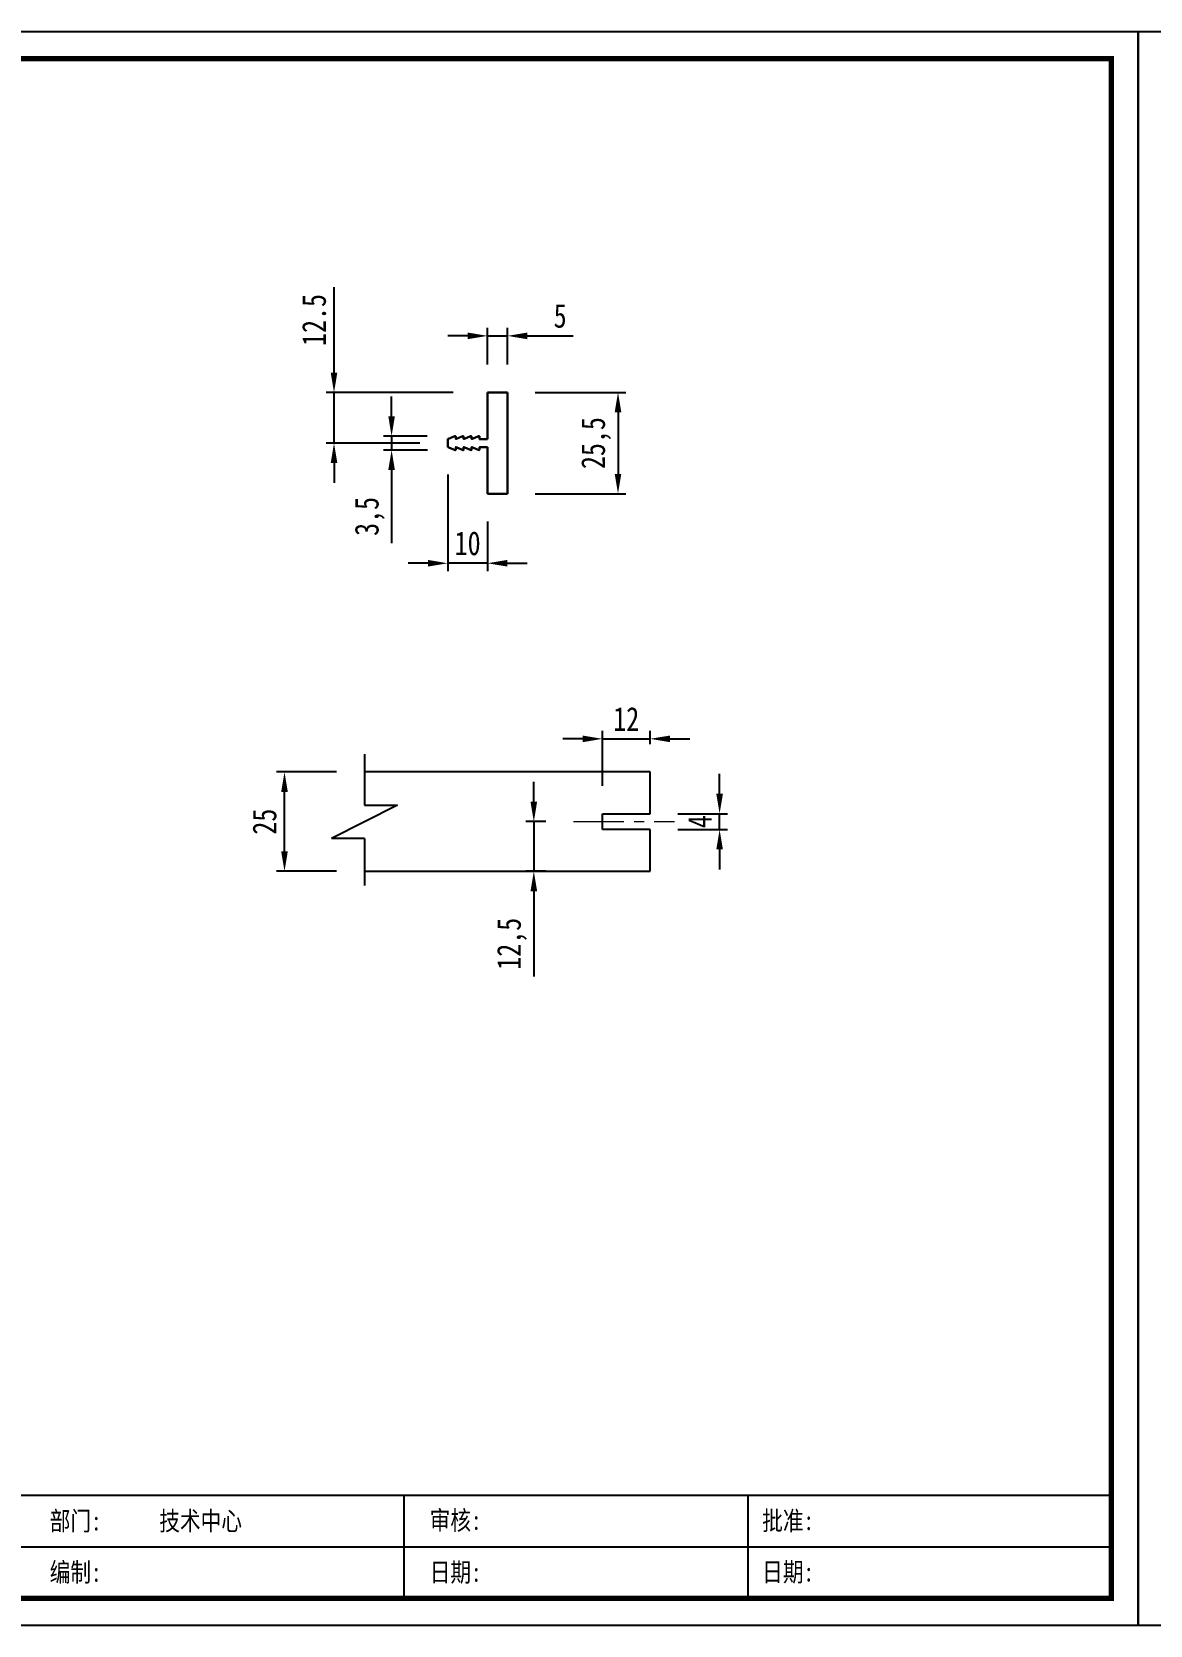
# Model space of a CAD drawing. Header units: millimetres. Extents: x 0 to 1097966, y -63096 to 223085.
# Drawn here: x 338273.8 to 338555.3, y -60619.1 to -60218.2 of the extents above; entities that cross this region are included whole.
import ezdxf

# ---------------------------------------------------------------- set-up
doc = ezdxf.new("R2010")
doc.units = ezdxf.units.MM
doc.linetypes.add('CENTERX2', pattern=[20.32, 12.7, -2.54, 2.54, -2.54])
doc.layers.add('DZ-文字说明', color=1, linetype='Continuous')
doc.styles.add('DZ-宋体2.5', font='', dxfattribs={"width": 0.8, "height": 2.5})
doc.styles.add('TEXT', font='', dxfattribs={"width": 0.8})
doc.styles.get('DZ-宋体2.5').set_extended_font_data('SimSun')
doc.styles.get('TEXT').set_extended_font_data('SimSun')
doc.dimstyles.new('副本 (2) (2) ISO-25', dxfattribs={"dimtxt": 18, "dimasz": 13, "dimexe": 6, "dimexo": 12, "dimgap": 6, "dimtad": 1, "dimtxsty": 'TEXT', "dimcen": 2.5, "dimclrd": 5, "dimclre": 5, "dimclrt": 5, "dimadec": 0, "dimazin": 0, "dimtfac": 1, "dimtmove": 0, "dimatfit": 3, "dimldrblk": 'BOXFILLED', "dimfxl": 1.25, "dimarcsym": 0})

# ---------------------------------------------------------------- blocks, each defined once
blk = doc.blocks.new('*D854')
at = {"color": 5, "lineweight": -2, "transparency": 16777216}
for p, q in [((338446.89, -60409.93), (338446.89, -60404.93)), ((338436.39, -60414.93), (338448.89, -60414.93)), ((338446.89, -60418.93), (338446.89, -60414.93)), ((338436.39, -60418.93), (338448.89, -60418.93)), ((338446.89, -60423.93), (338446.89, -60428.93))]:
    blk.add_line(p, q, dxfattribs=at)
at = {"color": 5, "transparency": 16777216}
for points in [[(338446.05, -60409.93), (338447.72, -60409.93), (338446.89, -60414.93)], [(338446.05, -60423.93), (338447.72, -60423.93), (338446.89, -60418.93)]]:
    blk.add_solid(points, dxfattribs=at)
at = {"layer": 'Defpoints', "color": 0, "transparency": 16777216}
for p in [(338429.39, -60414.93), (338446.89, -60414.93), (338429.39, -60418.93)]:
    blk.add_point(p, dxfattribs=at)
at = {"color": 5, "transparency": 16777216, "insert": (338441.89, -60416.93), "char_height": 6, "attachment_point": 5, "rotation": 90, "style": 'TEXT'}
blk.add_mtext('4', dxfattribs=at)
blk = doc.blocks.new('_BoxFilled')
at = {"color": 0, "linetype": 'ByBlock', "lineweight": -2}
blk.add_line((-0.5, 0), (-1, 0), dxfattribs=at)
at = {"color": 0, "linetype": 'ByBlock'}
blk.add_solid([(-0.5, 0.5), (0.5, 0.5), (-0.5, -0.5), (0.5, -0.5)], dxfattribs=at)
blk = doc.blocks.new('*D855')
at = {"color": 5, "lineweight": -2, "transparency": 16777216}
for p, q in [((338417.39, -60407.93), (338417.39, -60394.09)), ((338429.39, -60397.43), (338429.39, -60394.09)), ((338412.39, -60396.09), (338407.39, -60396.09)), ((338417.39, -60396.09), (338429.39, -60396.09)), ((338434.39, -60396.09), (338439.39, -60396.09))]:
    blk.add_line(p, q, dxfattribs=at)
at = {"color": 5, "transparency": 16777216}
for points in [[(338412.39, -60395.26), (338412.39, -60396.93), (338417.39, -60396.09)], [(338434.39, -60395.26), (338434.39, -60396.93), (338429.39, -60396.09)]]:
    blk.add_solid(points, dxfattribs=at)
at = {"layer": 'Defpoints', "color": 0, "transparency": 16777216}
for p in [(338429.39, -60396.09), (338429.39, -60404.43), (338417.39, -60414.93)]:
    blk.add_point(p, dxfattribs=at)
at = {"color": 5, "transparency": 16777216, "insert": (338423.39, -60391.09), "char_height": 6, "attachment_point": 5, "style": 'TEXT'}
blk.add_mtext('12', dxfattribs=at)
blk = doc.blocks.new('*D856')
at = {"color": 5, "lineweight": -2, "transparency": 16777216}
for p, q in [((338350.49, -60404.43), (338335.36, -60404.43)), ((338337.36, -60424.43), (338337.36, -60409.43)), ((338350.49, -60429.43), (338335.36, -60429.43))]:
    blk.add_line(p, q, dxfattribs=at)
at = {"color": 5, "transparency": 16777216}
for points in [[(338336.53, -60409.43), (338338.19, -60409.43), (338337.36, -60404.43)], [(338336.53, -60424.43), (338338.19, -60424.43), (338337.36, -60429.43)]]:
    blk.add_solid(points, dxfattribs=at)
at = {"layer": 'Defpoints', "color": 0, "transparency": 16777216}
for p in [(338337.36, -60404.43), (338357.49, -60404.43), (338357.49, -60429.43)]:
    blk.add_point(p, dxfattribs=at)
at = {"color": 5, "transparency": 16777216, "insert": (338332.36, -60416.93), "char_height": 6, "attachment_point": 5, "rotation": 90, "style": 'TEXT'}
blk.add_mtext('25', dxfattribs=at)
blk = doc.blocks.new('*D857')
at = {"color": 5, "lineweight": -2, "transparency": 16777216}
for p, q in [((338400.46, -60308.91), (338423.31, -60308.91)), ((338421.31, -60313.91), (338421.31, -60329.41)), ((338400.46, -60334.41), (338423.31, -60334.41))]:
    blk.add_line(p, q, dxfattribs=at)
at = {"color": 5, "transparency": 16777216}
for points in [[(338420.48, -60313.91), (338422.14, -60313.91), (338421.31, -60308.91)], [(338420.48, -60329.41), (338422.14, -60329.41), (338421.31, -60334.41)]]:
    blk.add_solid(points, dxfattribs=at)
at = {"layer": 'Defpoints', "color": 0, "transparency": 16777216}
for p in [(338393.46, -60308.91), (338393.46, -60334.41), (338421.31, -60334.41)]:
    blk.add_point(p, dxfattribs=at)
at = {"color": 5, "transparency": 16777216, "insert": (338415.81, -60321.66), "char_height": 6, "attachment_point": 5, "rotation": 90, "style": 'TEXT'}
blk.add_mtext('25,5', dxfattribs=at)
blk = doc.blocks.new('*D858')
at = {"color": 5, "lineweight": -2, "transparency": 16777216}
for p, q in [((338383.46, -60294.68), (338378.46, -60294.68)), ((338388.46, -60301.91), (338388.46, -60292.68)), ((338388.46, -60294.68), (338393.46, -60294.68)), ((338393.46, -60301.91), (338393.46, -60292.68)), ((338398.46, -60294.68), (338410.04, -60294.68))]:
    blk.add_line(p, q, dxfattribs=at)
at = {"color": 5, "transparency": 16777216}
for points in [[(338383.46, -60293.85), (338383.46, -60295.52), (338388.46, -60294.68)], [(338398.46, -60293.85), (338398.46, -60295.52), (338393.46, -60294.68)]]:
    blk.add_solid(points, dxfattribs=at)
at = {"layer": 'Defpoints', "color": 0, "transparency": 16777216}
for p in [(338388.46, -60294.68), (338388.46, -60308.91), (338393.46, -60308.91)]:
    blk.add_point(p, dxfattribs=at)
at = {"color": 5, "transparency": 16777216, "insert": (338406.75, -60289.68), "char_height": 6, "attachment_point": 5, "style": 'TEXT'}
blk.add_mtext('5', dxfattribs=at)
blk = doc.blocks.new('*D859')
at = {"color": 5, "lineweight": -2, "transparency": 16777216}
for p, q in [((338400.12, -60411.93), (338400.12, -60406.93)), ((338403.12, -60416.93), (338398.12, -60416.93)), ((338400.12, -60416.93), (338400.12, -60429.43)), ((338403.12, -60429.43), (338398.12, -60429.43)), ((338400.12, -60434.43), (338400.12, -60455.88))]:
    blk.add_line(p, q, dxfattribs=at)
at = {"color": 5, "transparency": 16777216}
for points in [[(338399.29, -60411.93), (338400.95, -60411.93), (338400.12, -60416.93)], [(338399.29, -60434.43), (338400.95, -60434.43), (338400.12, -60429.43)]]:
    blk.add_solid(points, dxfattribs=at)
at = {"layer": 'Defpoints', "color": 0, "transparency": 16777216}
for p in [(338410.12, -60416.93), (338400.12, -60429.43), (338410.12, -60429.43)]:
    blk.add_point(p, dxfattribs=at)
at = {"color": 5, "transparency": 16777216, "insert": (338394.62, -60447.66), "char_height": 6, "attachment_point": 5, "rotation": 90, "style": 'TEXT'}
blk.add_mtext('12,5', dxfattribs=at)
blk = doc.blocks.new('*D860')
at = {"color": 5, "lineweight": -2, "transparency": 16777216}
for p, q in [((338349.83, -60303.91), (338349.83, -60282.46)), ((338379.83, -60308.91), (338347.83, -60308.91)), ((338349.83, -60321.66), (338349.83, -60308.91)), ((338371.46, -60321.66), (338347.83, -60321.66)), ((338349.83, -60326.66), (338349.83, -60331.66))]:
    blk.add_line(p, q, dxfattribs=at)
at = {"color": 5, "transparency": 16777216}
for points in [[(338349, -60303.91), (338350.66, -60303.91), (338349.83, -60308.91)], [(338349, -60326.66), (338350.66, -60326.66), (338349.83, -60321.66)]]:
    blk.add_solid(points, dxfattribs=at)
at = {"layer": 'Defpoints', "color": 0, "transparency": 16777216}
for p in [(338349.83, -60308.91), (338388.46, -60308.91), (338378.46, -60321.66)]:
    blk.add_point(p, dxfattribs=at)
at = {"color": 5, "transparency": 16777216, "insert": (338344.83, -60290.68), "char_height": 6, "attachment_point": 5, "rotation": 90, "style": 'TEXT'}
blk.add_mtext('12.5', dxfattribs=at)
blk = doc.blocks.new('*D861')
at = {"color": 5, "lineweight": -2, "transparency": 16777216}
for p, q in [((338378.46, -60329.59), (338378.46, -60353.91)), ((338388.46, -60341.41), (338388.46, -60353.91)), ((338373.46, -60351.91), (338368.46, -60351.91)), ((338388.46, -60351.91), (338378.46, -60351.91)), ((338393.46, -60351.91), (338398.46, -60351.91))]:
    blk.add_line(p, q, dxfattribs=at)
at = {"color": 5, "transparency": 16777216}
for points in [[(338373.46, -60351.07), (338373.46, -60352.74), (338378.46, -60351.91)], [(338393.46, -60351.07), (338393.46, -60352.74), (338388.46, -60351.91)]]:
    blk.add_solid(points, dxfattribs=at)
at = {"layer": 'Defpoints', "color": 0, "transparency": 16777216}
for p in [(338378.46, -60322.59), (338388.46, -60334.41), (338378.46, -60351.91)]:
    blk.add_point(p, dxfattribs=at)
at = {"color": 5, "transparency": 16777216, "insert": (338383.46, -60346.91), "char_height": 6, "attachment_point": 5, "style": 'TEXT'}
blk.add_mtext('10', dxfattribs=at)
blk = doc.blocks.new('*D886')
at = {"color": 5, "lineweight": -2, "transparency": 16777216}
for p, q in [((338364.32, -60314.91), (338364.32, -60309.91)), ((338373.3, -60319.91), (338362.32, -60319.91)), ((338364.32, -60319.91), (338364.32, -60323.41)), ((338373.32, -60323.41), (338362.32, -60323.41)), ((338364.32, -60328.41), (338364.32, -60346.82))]:
    blk.add_line(p, q, dxfattribs=at)
at = {"color": 5, "transparency": 16777216}
for points in [[(338363.49, -60314.91), (338365.15, -60314.91), (338364.32, -60319.91)], [(338363.49, -60328.41), (338365.15, -60328.41), (338364.32, -60323.41)]]:
    blk.add_solid(points, dxfattribs=at)
at = {"layer": 'Defpoints', "color": 0, "transparency": 16777216}
for p in [(338380.3, -60319.91), (338364.32, -60323.41), (338380.32, -60323.41)]:
    blk.add_point(p, dxfattribs=at)
at = {"color": 5, "transparency": 16777216, "insert": (338358.82, -60340.12), "char_height": 6, "attachment_point": 5, "rotation": 90, "style": 'TEXT'}
blk.add_mtext('3,5', dxfattribs=at)

msp = doc.modelspace()

# ---------------------------------------------------------------- linework, layer by layer
at = {"color": 251, "true_color": 0x636466}
for p, q in [((338357.493, -60399.929), (338357.493, -60412.806)), ((338365.829, -60412.806), (338349.158, -60421.175)), ((338357.493, -60421.175), (338357.493, -60433.006))]:
    msp.add_line(p, q, dxfattribs=at)
for p, q in [((338429.392, -60404.43), (338357.493, -60404.43)), ((338429.392, -60414.93), (338429.392, -60404.43)), ((338417.392, -60418.93), (338417.392, -60414.93)), ((338417.392, -60414.93), (338429.392, -60414.93)), ((338429.392, -60418.93), (338417.392, -60418.93)), ((338429.392, -60429.43), (338429.392, -60418.93)), ((338357.493, -60429.43), (338429.392, -60429.43))]:
    msp.add_line(p, q)
at = {"color": 1, "linetype": 'CENTERX2', "lineweight": 13}
msp.add_line((338410.119, -60416.93), (338435.524, -60416.93), dxfattribs=at)
for points in [[(337985.218, -60619.129), (338552.218, -60619.129), (338552.218, -60218.179), (337985.218, -60218.179)], [(338552.218, -60619.129), (339119.218, -60619.129), (339119.218, -60218.179), (338552.218, -60218.179)]]:
    msp.add_lwpolyline(points, close=True)
at = {"const_width": 1.35}
msp.add_lwpolyline([(337991.968, -60612.379), (338545.468, -60612.379), (338545.468, -60224.929), (337991.968, -60224.929)], close=True, dxfattribs=at)
at = {"color": 251, "true_color": 0x636466}
for points in [[(338357.493, -60412.806), (338365.829, -60412.806)], [(338357.493, -60421.175), (338349.158, -60421.175)]]:
    msp.add_lwpolyline(points, dxfattribs=at)
at = {"lineweight": 30}
for points in [[(338393.455, -60308.91), (338390.955, -60308.91), (338388.455, -60308.91)], [(338388.455, -60308.91), (338388.455, -60314.785), (338388.455, -60320.66)], [(338393.455, -60334.41), (338393.455, -60321.66), (338393.455, -60308.91)], [(338378.455, -60320.727), (338378.455, -60321.66), (338378.455, -60322.593)], [(338380.237, -60319.918), (338379.377, -60320.276), (338378.517, -60320.634)], [(338378.517, -60322.686), (338379.377, -60323.044), (338380.237, -60323.402)], [(338380.455, -60320.585), (338380.455, -60320.297), (338380.455, -60320.01)], [(338380.455, -60323.31), (338380.455, -60323.022), (338380.455, -60322.735)], [(338382.237, -60319.918), (338381.38, -60320.274), (338380.524, -60320.631)], [(338380.524, -60322.689), (338381.38, -60323.045), (338382.237, -60323.402)], [(338382.355, -60319.91), (338382.315, -60319.91), (338382.275, -60319.91)], [(338382.455, -60320.585), (338382.455, -60320.297), (338382.455, -60320.01)], [(338382.455, -60323.31), (338382.455, -60323.022), (338382.455, -60322.735)], [(338384.237, -60319.918), (338383.38, -60320.274), (338382.524, -60320.631)], [(338382.524, -60322.689), (338383.38, -60323.045), (338384.237, -60323.402)], [(338384.355, -60319.91), (338384.315, -60319.91), (338384.275, -60319.91)], [(338384.455, -60320.585), (338384.455, -60320.297), (338384.455, -60320.01)], [(338384.455, -60323.31), (338384.455, -60323.022), (338384.455, -60322.735)], [(338386.237, -60319.918), (338385.38, -60320.274), (338384.524, -60320.631)], [(338384.524, -60322.689), (338385.38, -60323.045), (338386.237, -60323.402)], [(338386.355, -60319.91), (338386.315, -60319.91), (338386.275, -60319.91)], [(338386.455, -60320.61), (338386.455, -60320.31), (338386.455, -60320.01)], [(338386.455, -60323.31), (338386.455, -60323.01), (338386.455, -60322.71)], [(338388.455, -60320.66), (338387.48, -60320.66), (338386.505, -60320.66)], [(338386.505, -60322.66), (338387.48, -60322.66), (338388.455, -60322.66)], [(338388.455, -60322.66), (338388.455, -60328.535), (338388.455, -60334.41)], [(338380.275, -60323.41), (338380.315, -60323.41), (338380.355, -60323.41)], [(338382.275, -60323.41), (338382.315, -60323.41), (338382.355, -60323.41)], [(338384.275, -60323.41), (338384.315, -60323.41), (338384.355, -60323.41)], [(338386.275, -60323.41), (338386.315, -60323.41), (338386.355, -60323.41)], [(338388.455, -60334.41), (338390.955, -60334.41), (338393.455, -60334.41)]]:
    msp.add_open_spline(points, degree=2, dxfattribs=at)
for points, weights in [([(338378.517, -60320.634), (338378.455, -60320.66), (338378.455, -60320.727)], [1, 0.832050294334, 1]), ([(338378.455, -60322.593), (338378.455, -60322.66), (338378.517, -60322.686)], [1, 0.832050294336, 1]), ([(338380.455, -60320.01), (338380.455, -60319.91), (338380.355, -60319.91)], [1, 0.707106781187, 1]), ([(338380.477, -60320.626), (338380.455, -60320.612), (338380.455, -60320.585)], [1, 0.881674598768, 1]), ([(338380.455, -60322.735), (338380.455, -60322.708), (338380.477, -60322.693)], [1, 0.881674598768, 1]), ([(338380.524, -60320.631), (338380.5, -60320.641), (338380.477, -60320.626)], [1, 0.881674598768, 1]), ([(338380.477, -60322.693), (338380.5, -60322.678), (338380.524, -60322.689)], [1, 0.881674598768, 1]), ([(338382.275, -60319.91), (338382.255, -60319.91), (338382.237, -60319.918)], [1, 0.980580675692, 1]), ([(338382.455, -60320.01), (338382.455, -60319.91), (338382.355, -60319.91)], [1, 0.707106781187, 1]), ([(338382.477, -60320.626), (338382.455, -60320.612), (338382.455, -60320.585)], [1, 0.881674598772, 1]), ([(338382.455, -60322.735), (338382.455, -60322.708), (338382.477, -60322.693)], [1, 0.881674598768, 1]), ([(338382.524, -60320.631), (338382.5, -60320.641), (338382.477, -60320.626)], [1, 0.881674598772, 1]), ([(338382.477, -60322.693), (338382.5, -60322.678), (338382.524, -60322.689)], [1, 0.881674598768, 1]), ([(338384.275, -60319.91), (338384.255, -60319.91), (338384.237, -60319.918)], [1, 0.980580675692, 1]), ([(338384.455, -60320.01), (338384.455, -60319.91), (338384.355, -60319.91)], [1, 0.707106781187, 1]), ([(338384.477, -60320.626), (338384.455, -60320.612), (338384.455, -60320.585)], [1, 0.881674598768, 1]), ([(338384.455, -60322.735), (338384.455, -60322.708), (338384.477, -60322.693)], [1, 0.881674598768, 1]), ([(338384.524, -60320.631), (338384.5, -60320.641), (338384.477, -60320.626)], [1, 0.881674598768, 1]), ([(338384.477, -60322.693), (338384.5, -60322.678), (338384.524, -60322.689)], [1, 0.881674598768, 1]), ([(338386.275, -60319.91), (338386.255, -60319.91), (338386.237, -60319.918)], [1, 0.980580675692, 1]), ([(338386.455, -60320.01), (338386.455, -60319.91), (338386.355, -60319.91)], [1, 0.707106781187, 1]), ([(338386.47, -60320.645), (338386.455, -60320.631), (338386.455, -60320.61)], [1, 0.92387953251, 1]), ([(338386.455, -60322.71), (338386.455, -60322.66), (338386.505, -60322.66)], [1, 0.707106781187, 1]), ([(338386.505, -60320.66), (338386.484, -60320.66), (338386.47, -60320.645)], [1, 0.92387953251, 1]), ([(338380.237, -60323.402), (338380.255, -60323.41), (338380.275, -60323.41)], [1, 0.98058067569, 1]), ([(338380.355, -60323.41), (338380.455, -60323.41), (338380.455, -60323.31)], [1, 0.707106781187, 1]), ([(338382.237, -60323.402), (338382.255, -60323.41), (338382.275, -60323.41)], [1, 0.98058067569, 1]), ([(338382.355, -60323.41), (338382.455, -60323.41), (338382.455, -60323.31)], [1, 0.707106781187, 1]), ([(338384.237, -60323.402), (338384.255, -60323.41), (338384.275, -60323.41)], [1, 0.98058067569, 1]), ([(338384.355, -60323.41), (338384.455, -60323.41), (338384.455, -60323.31)], [1, 0.707106781187, 1]), ([(338386.237, -60323.402), (338386.255, -60323.41), (338386.275, -60323.41)], [1, 0.98058067569, 1]), ([(338386.355, -60323.41), (338386.455, -60323.41), (338386.455, -60323.31)], [1, 0.707106781187, 1])]:
    msp.add_rational_spline(points, weights, degree=2, dxfattribs=at)
msp.add_rational_spline([(338380.355, -60319.91), (338380.315, -60319.91), (338380.275, -60319.91), (338380.255, -60319.91), (338380.237, -60319.918)], [1, 1, 1, 0.980580675691, 1], degree=2, knots=[30.9351173, 30.9351173, 30.9351173, 31.9351173, 31.9351173, 32.3299085, 32.3299085, 32.3299085], dxfattribs=at)
at = {"layer": 'DZ-文字说明', "color": 7}
for p, q in [((338367.469, -60612.379), (338367.469, -60586.401)), ((338454.049, -60612.379), (338454.049, -60586.401)), ((338081.299, -60599.39), (338545.468, -60599.39))]:
    msp.add_line(p, q, dxfattribs=at)
msp.add_lwpolyline([(337991.968, -60586.401), (338545.468, -60586.401), (338545.468, -60612.379), (337991.968, -60612.379)], close=True, dxfattribs=at)

# ---------------------------------------------------------------- texts
at = {"style": 'DZ-宋体2.5', "width": 0.8}
for s, p in [('部门:', (338278.26, -60595.296)), ('审核:', (338373.904, -60595.137)), ('批准:', (338457.6, -60595.216)), ('编制:', (338278.26, -60608.193)), ('日期:', (338373.904, -60608.197)), ('日期:', (338457.6, -60608.14))]:
    msp.add_text(s, height=4.7732, dxfattribs=at).set_placement(p)
at = {"color": 2, "style": 'DZ-宋体2.5', "width": 0.8}
msp.add_attdef('技术中心', (338305.834, -60595.296), '', height=4.773, dxfattribs=at)

# ---------------------------------------------------------------- dimensions: what is measured, and where the dimension line sits
at = {"color": 251, "true_color": 0x636466}
dim = msp.add_linear_dim(base=(338349.829, -60308.91), p1=(338378.455, -60321.66), p2=(338388.455, -60308.91), angle=90, text='12.5', dimstyle='副本 (2) (2) ISO-25', override={"dimtxt": 6, "dimasz": 5, "dimexe": 2, "dimexo": 7, "dimgap": 2, "dimfxl": 30, "dimfxlon": 1}, dxfattribs=at)
dim.commit()
dim.dimension.update_dxf_attribs({"geometry": '*D860', "text_midpoint": (338344.829, -60290.683)})
dim = msp.add_linear_dim(base=(338388.455, -60294.683), p1=(338393.455, -60308.91), p2=(338388.455, -60308.91), dimstyle='副本 (2) (2) ISO-25', override={"dimtxt": 6, "dimasz": 5, "dimexe": 2, "dimexo": 7, "dimgap": 2, "dimfxl": 30, "dimfxlon": 1}, dxfattribs=at)
dim.commit()
dim.dimension.update_dxf_attribs({"geometry": '*D858', "text_midpoint": (338406.748, -60294.683), "dimtype": 160})
for base, p1, p2, picture, middle in [((338364.321, -60323.41), (338380.295, -60319.91), (338380.315, -60323.41), '*D886', (338358.821, -60340.117)), ((338421.309, -60334.41), (338393.455, -60308.91), (338393.455, -60334.41), '*D857', (338415.809, -60321.66)), ((338337.361, -60404.43), (338357.493, -60429.43), (338357.493, -60404.43), '*D856', (338332.361, -60416.93)), ((338400.118, -60429.43), (338410.119, -60416.93), (338410.119, -60429.43), '*D859', (338394.618, -60447.657))]:
    dim = msp.add_linear_dim(base=base, p1=p1, p2=p2, angle=90, dimstyle='副本 (2) (2) ISO-25', override={"dimtxt": 6, "dimasz": 5, "dimexe": 2, "dimexo": 7, "dimgap": 2, "dimfxl": 30, "dimfxlon": 1}, dxfattribs=at)
    dim.commit()
    dim.dimension.update_dxf_attribs({"geometry": picture, "text_midpoint": middle})
for base, p1, p2, picture, middle in [((338378.455, -60351.906), (338388.455, -60334.41), (338378.455, -60322.593), '*D861', (338383.455, -60346.906)), ((338429.392, -60396.093), (338417.392, -60414.93), (338429.392, -60404.43), '*D855', (338423.392, -60391.093))]:
    dim = msp.add_linear_dim(base=base, p1=p1, p2=p2, dimstyle='副本 (2) (2) ISO-25', override={"dimtxt": 6, "dimasz": 5, "dimexe": 2, "dimexo": 7, "dimgap": 2, "dimfxl": 30, "dimfxlon": 1}, dxfattribs=at)
    dim.commit()
    dim.dimension.update_dxf_attribs({"geometry": picture, "text_midpoint": middle})
dim = msp.add_linear_dim(base=(338446.888, -60414.93), p1=(338429.392, -60418.93), p2=(338429.392, -60414.93), angle=90, dimstyle='副本 (2) (2) ISO-25', override={"dimtxt": 6, "dimasz": 5, "dimexe": 2, "dimexo": 7, "dimgap": 2, "dimfxl": 30, "dimfxlon": 1}, dxfattribs=at)
dim.commit()
dim.dimension.update_dxf_attribs({"geometry": '*D854', "text_midpoint": (338446.888, -60416.93), "dimtype": 160})

doc.saveas('drawing.dxf')
